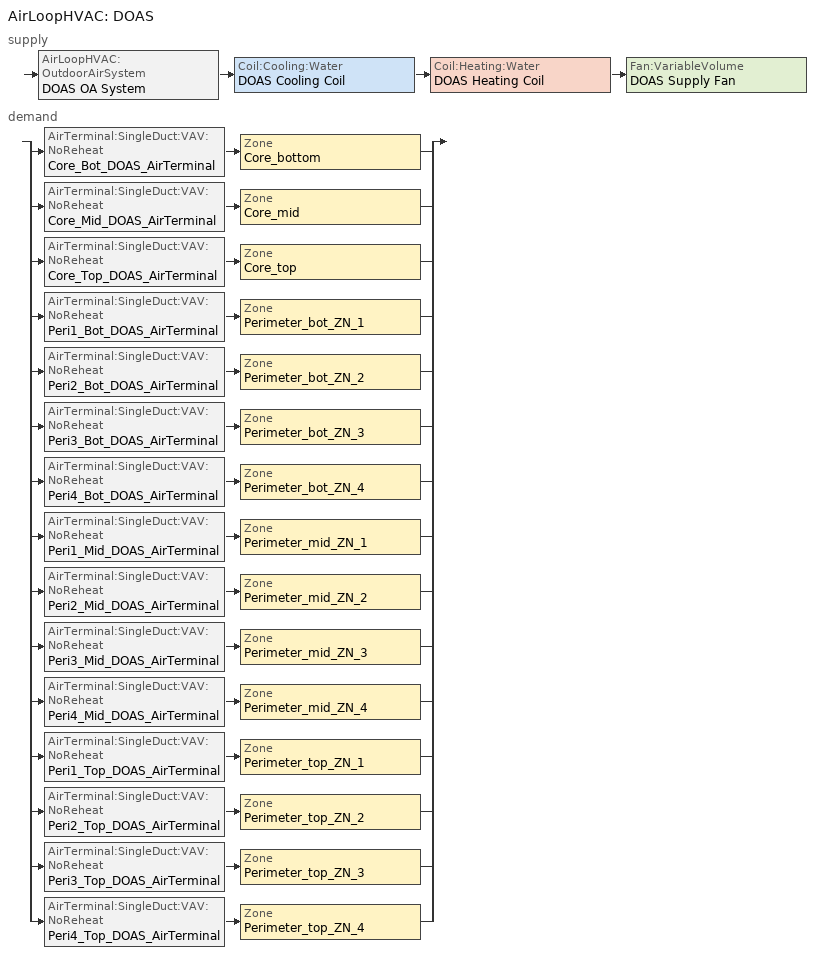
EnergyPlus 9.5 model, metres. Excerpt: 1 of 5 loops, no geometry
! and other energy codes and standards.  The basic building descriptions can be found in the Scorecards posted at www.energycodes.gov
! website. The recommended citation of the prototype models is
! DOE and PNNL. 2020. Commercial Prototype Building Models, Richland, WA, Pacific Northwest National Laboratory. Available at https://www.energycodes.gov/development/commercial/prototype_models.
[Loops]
AirLoopHVAC 'DOAS'
 supply: AirLoopHVAC:OutdoorAirSystem 'DOAS OA System' > Coil:Cooling:Water 'DOAS Cooling Coil' > Coil:Heating:Water 'DOAS Heating Coil' > Fan:VariableVolume 'DOAS Supply Fan'
 demand: split
  | AirTerminal:SingleDuct:VAV:NoReheat 'Core_Bot_DOAS_AirTerminal' > Zone 'Core_bottom'
  | AirTerminal:SingleDuct:VAV:NoReheat 'Core_Mid_DOAS_AirTerminal' > Zone 'Core_mid'
  | AirTerminal:SingleDuct:VAV:NoReheat 'Core_Top_DOAS_AirTerminal' > Zone 'Core_top'
  | AirTerminal:SingleDuct:VAV:NoReheat 'Peri1_Bot_DOAS_AirTerminal' > Zone 'Perimeter_bot_ZN_1'
  | AirTerminal:SingleDuct:VAV:NoReheat 'Peri2_Bot_DOAS_AirTerminal' > Zone 'Perimeter_bot_ZN_2'
  | AirTerminal:SingleDuct:VAV:NoReheat 'Peri3_Bot_DOAS_AirTerminal' > Zone 'Perimeter_bot_ZN_3'
  | AirTerminal:SingleDuct:VAV:NoReheat 'Peri4_Bot_DOAS_AirTerminal' > Zone 'Perimeter_bot_ZN_4'
  | AirTerminal:SingleDuct:VAV:NoReheat 'Peri1_Mid_DOAS_AirTerminal' > Zone 'Perimeter_mid_ZN_1'
  | AirTerminal:SingleDuct:VAV:NoReheat 'Peri2_Mid_DOAS_AirTerminal' > Zone 'Perimeter_mid_ZN_2'
  | AirTerminal:SingleDuct:VAV:NoReheat 'Peri3_Mid_DOAS_AirTerminal' > Zone 'Perimeter_mid_ZN_3'
  | AirTerminal:SingleDuct:VAV:NoReheat 'Peri4_Mid_DOAS_AirTerminal' > Zone 'Perimeter_mid_ZN_4'
  | AirTerminal:SingleDuct:VAV:NoReheat 'Peri1_Top_DOAS_AirTerminal' > Zone 'Perimeter_top_ZN_1'
  | AirTerminal:SingleDuct:VAV:NoReheat 'Peri2_Top_DOAS_AirTerminal' > Zone 'Perimeter_top_ZN_2'
  | AirTerminal:SingleDuct:VAV:NoReheat 'Peri3_Top_DOAS_AirTerminal' > Zone 'Perimeter_top_ZN_3'
  | AirTerminal:SingleDuct:VAV:NoReheat 'Peri4_Top_DOAS_AirTerminal' > Zone 'Perimeter_top_ZN_4'
[DesignSpecification:OutdoorAir] Outdoor Air Method=Flow/Area; Outdoor Air Flow per Zone Floor Area {m3/s-m2}=0.000431773
Name | Outdoor Air Flow per Zone {m3/s}
SZ DSOA Core_bottom; SZ DSOA Core_mid; SZ DSOA Core_top; SZ DSOA Perimeter_top_ZN_3; SZ DSOA Perimeter_top_ZN_2; SZ DSOA Perimeter_top_ZN_1; SZ DSOA Perimeter_top_ZN_4; SZ DSOA Perimeter_bot_ZN_3; SZ DSOA Perimeter_bot_ZN_2; SZ DSOA Perimeter_bot_ZN_1; SZ DSOA Perimeter_bot_ZN_4; SZ DSOA Perimeter_mid_ZN_3; SZ DSOA Perimeter_mid_ZN_1; SZ DSOA Perimeter_mid_ZN_4 | 0
SZ DSOA Perimeter_mid_ZN_2
[DesignSpecification:ZoneAirDistribution]
VAV_Zone_AirDistribution: Zone Air Distribution Effectiveness in Cooling Mode=1; Zone Air Distribution Effectiveness in Heating Mode=1; Minimum Zone Ventilation Efficiency=0.6
[Sizing:Zone] Zone Cooling Design Supply Air Temperature Input Method=SupplyAirTemperature; Zone Cooling Design Supply Air Temperature {C}=12.8; Zone Heating Design Supply Air Temperature Input Method=SupplyAirTemperature; Zone Heating Design Supply Air Temperature {C}=40; Zone Cooling Design Supply Air Humidity Ratio {kgWater/kgDryAir}=0.0085; Zone Heating Design Supply Air Humidity Ratio {kgWater/kgDryAir}=0.008; Cooling Design Air Flow Method=DesignDay; Cooling Design Air Flow Rate {m3/s}=0; Cooling Minimum Air Flow {m3/s}=0; Cooling Minimum Air Flow Fraction=0; Heating Design Air Flow Method=DesignDay; Heating Design Air Flow Rate {m3/s}=0; Design Specification Zone Air Distribution Object=VAV_Zone_AirDistribution; Account for Dedicated Outdoor Air System=No; Dedicated Outdoor Air System Control Strategy=NeutralSupplyAir; Dedicated Outdoor Air Low Setpoint Temperature for Design {C}=autosize; Dedicated Outdoor Air High Setpoint Temperature for Design {C}=autosize
Name | Design Specification Outdoor Air Object
Core_bottom | SZ DSOA Core_bottom
Core_mid | SZ DSOA Core_mid
Core_top | SZ DSOA Core_top
Perimeter_top_ZN_3 | SZ DSOA Perimeter_top_ZN_3
Perimeter_top_ZN_2 | SZ DSOA Perimeter_top_ZN_2
Perimeter_top_ZN_1 | SZ DSOA Perimeter_top_ZN_1
Perimeter_top_ZN_4 | SZ DSOA Perimeter_top_ZN_4
Perimeter_bot_ZN_3 | SZ DSOA Perimeter_bot_ZN_3
Perimeter_bot_ZN_2 | SZ DSOA Perimeter_bot_ZN_2
Perimeter_bot_ZN_1 | SZ DSOA Perimeter_bot_ZN_1
Perimeter_bot_ZN_4 | SZ DSOA Perimeter_bot_ZN_4
Perimeter_mid_ZN_3 | SZ DSOA Perimeter_mid_ZN_3
Perimeter_mid_ZN_2 | SZ DSOA Perimeter_mid_ZN_2
Perimeter_mid_ZN_1 | SZ DSOA Perimeter_mid_ZN_1
Perimeter_mid_ZN_4 | SZ DSOA Perimeter_mid_ZN_4
[Sizing:System]
DOAS: Type of Load to Size On=Sensible; Design Outdoor Air Flow Rate {m3/s}=autosize; Central Heating Maximum System Air Flow Ratio=1; Preheat Design Temperature {C}=2; Preheat Design Humidity Ratio {kgWater/kgDryAir}=0.008; Precool Design Temperature {C}=11; Precool Design Humidity Ratio {kgWater/kgDryAir}=0.008; Central Cooling Design Supply Air Temperature {C}=12.8; Central Heating Design Supply Air Temperature {C}=12.2; Type of Zone Sum to Use=NonCoincident; 100% Outdoor Air in Cooling=yes; 100% Outdoor Air in Heating=yes; Central Cooling Design Supply Air Humidity Ratio {kgWater/kgDryAir}=0.00924; Central Heating Design Supply Air Humidity Ratio {kgWater/kgDryAir}=0.003; Cooling Supply Air Flow Rate Method=DesignDay; Heating Supply Air Flow Rate Method=DesignDay; System Outdoor Air Method=ZoneSum; Zone Maximum Outdoor Air Fraction=1; Cooling Design Capacity Method=CoolingDesignCapacity; Cooling Design Capacity {W}=autosize; Heating Design Capacity Method=HeatingDesignCapacity; Heating Design Capacity {W}=autosize; Central Cooling Capacity Control Method=OnOff
[ZoneControl:Thermostat] Control Type Schedule=Dual Zone Control Type Sched
Name | Zone or ZoneList | Control 1
Core_bottom Thermostat | Core_bottom | Core_bottom DualSPSched
Core_mid Thermostat | Core_mid | Core_mid DualSPSched
Core_top Thermostat | Core_top | Core_top DualSPSched
Perimeter_top_ZN_3 Thermostat | Perimeter_top_ZN_3 | Perimeter_top_ZN_3 DualSPSched
Perimeter_top_ZN_2 Thermostat | Perimeter_top_ZN_2 | Perimeter_top_ZN_2 DualSPSched
Perimeter_top_ZN_1 Thermostat | Perimeter_top_ZN_1 | Perimeter_top_ZN_1 DualSPSched
Perimeter_top_ZN_4 Thermostat | Perimeter_top_ZN_4 | Perimeter_top_ZN_4 DualSPSched
Perimeter_bot_ZN_3 Thermostat | Perimeter_bot_ZN_3 | Perimeter_bot_ZN_3 DualSPSched
Perimeter_bot_ZN_2 Thermostat | Perimeter_bot_ZN_2 | Perimeter_bot_ZN_2 DualSPSched
Perimeter_bot_ZN_1 Thermostat | Perimeter_bot_ZN_1 | Perimeter_bot_ZN_1 DualSPSched
Perimeter_bot_ZN_4 Thermostat | Perimeter_bot_ZN_4 | Perimeter_bot_ZN_4 DualSPSched
Perimeter_mid_ZN_3 Thermostat | Perimeter_mid_ZN_3 | Perimeter_mid_ZN_3 DualSPSched
Perimeter_mid_ZN_2 Thermostat | Perimeter_mid_ZN_2 | Perimeter_mid_ZN_2 DualSPSched
Perimeter_mid_ZN_1 Thermostat | Perimeter_mid_ZN_1 | Perimeter_mid_ZN_1 DualSPSched
Perimeter_mid_ZN_4 Thermostat | Perimeter_mid_ZN_4 | Perimeter_mid_ZN_4 DualSPSched
[ThermostatSetpoint:DualSetpoint] Heating Setpoint Temperature Schedule=HTGSETP_SCH_YES_OPTIMUM; Cooling Setpoint Temperature Schedule=CLGSETP_SCH_YES_OPTIMUM
Core_bottom DualSPSched; Core_mid DualSPSched; Core_top DualSPSched; Perimeter_top_ZN_3 DualSPSched; Perimeter_top_ZN_2 DualSPSched; Perimeter_top_ZN_1 DualSPSched; Perimeter_top_ZN_4 DualSPSched; Perimeter_bot_ZN_3 DualSPSched; Perimeter_bot_ZN_2 DualSPSched; Perimeter_bot_ZN_1 DualSPSched; Perimeter_bot_ZN_4 DualSPSched; Perimeter_mid_ZN_3 DualSPSched; Perimeter_mid_ZN_2 DualSPSched; Perimeter_mid_ZN_1 DualSPSched; Perimeter_mid_ZN_4 DualSPSched
[AirTerminal:SingleDuct:VAV:NoReheat] Maximum Air Flow Rate {m3/s}=autosize; Zone Minimum Air Flow Input Method=Constant; Constant Minimum Air Flow Fraction=1
Name | Availability Schedule
Core_Bot_DOAS_AirTerminal; Core_Top_DOAS_AirTerminal; Core_Mid_DOAS_AirTerminal; Peri1_Bot_DOAS_AirTerminal; Peri2_Bot_DOAS_AirTerminal; Peri4_Bot_DOAS_AirTerminal; Peri1_Mid_DOAS_AirTerminal; Peri2_Mid_DOAS_AirTerminal; Peri3_Mid_DOAS_AirTerminal; Peri4_Mid_DOAS_AirTerminal; Peri1_Top_DOAS_AirTerminal; Peri2_Top_DOAS_AirTerminal; Peri3_Top_DOAS_AirTerminal; Peri4_Top_DOAS_AirTerminal | HVACTemplate-Always 1
Peri3_Bot_DOAS_AirTerminal | ALWAYS_OFF
[Zone equipment]
Core_bottom: Core_Bot_LoTemp, Core_Bot_DOAS_AirTerminal
Core_mid: Core_Mid_LoTemp, Core_Mid_DOAS_AirTerminal
Core_top: Core_Top_LoTemp, Core_Top_DOAS_AirTerminal
Perimeter_top_ZN_1: Peri1_bot_LoTemp, Peri1_Top_DOAS_AirTerminal
Perimeter_top_ZN_2: Peri2_Top_LoTemp, Peri2_Top_DOAS_AirTerminal
Perimeter_top_ZN_3: Peri3_Top_LoTemp, Peri3_Top_DOAS_AirTerminal
Perimeter_top_ZN_4: Peri4_Top_LoTemp, Peri4_Top_DOAS_AirTerminal
Perimeter_mid_ZN_1: Peri1_Mid_LoTemp, Peri1_Mid_DOAS_AirTerminal
Perimeter_mid_ZN_2: Peri2_Mid_LoTemp, Peri2_Mid_DOAS_AirTerminal
Perimeter_mid_ZN_3: Peri3_Mid_LoTemp, Peri3_Mid_DOAS_AirTerminal
Perimeter_mid_ZN_4: Peri4_Mid_LoTemp, Peri4_Mid_DOAS_AirTerminal
Perimeter_bot_ZN_1: Peri1_Top_LoTemp, Peri1_Bot_DOAS_AirTerminal
Perimeter_bot_ZN_2: Peri2_Bot_LoTemp, Peri2_Bot_DOAS_AirTerminal
Perimeter_bot_ZN_3: Peri3_Bot_LoTemp, Peri3_Bot_DOAS_AirTerminal
Perimeter_bot_ZN_4: Peri4_Bot_LoTemp, Peri4_Bot_DOAS_AirTerminal
[Fan:VariableVolume]
DOAS Supply Fan: Availability Schedule=FanAvailSched; Fan Total Efficiency=0.7; Pressure Rise {Pa}=1000; Maximum Flow Rate {m3/s}=autosize; Fan Power Minimum Flow Rate Input Method=Fraction; Fan Power Minimum Flow Fraction=0; Motor Efficiency=0.9; Motor In Airstream Fraction=1; Fan Power Coefficient 1=0.00153024; Fan Power Coefficient 2=0.00520806; Fan Power Coefficient 3=1.10862; Fan Power Coefficient 4=-0.116356; Fan Power Coefficient 5=0
[Coil:Cooling:Water]
DOAS Cooling Coil: Availability Schedule=HVACTemplate-Always 1; Design Water Flow Rate {m3/s}=autosize; Design Air Flow Rate {m3/s}=autosize; Design Inlet Water Temperature {C}=autosize; Design Inlet Air Temperature {C}=autosize; Design Outlet Air Temperature {C}=autosize; Design Inlet Air Humidity Ratio {kgWater/kgDryAir}=autosize; Design Outlet Air Humidity Ratio {kgWater/kgDryAir}=autosize; Type of Analysis=DetailedAnalysis; Heat Exchanger Configuration=CrossFlow
[Coil:Heating:Water]
DOAS Heating Coil: Availability Schedule=HVACTemplate-Always 1; U-Factor Times Area Value {W/K}=autosize; Maximum Water Flow Rate {m3/s}=autosize; Performance Input Method=UFactorTimesAreaAndDesignWaterFlowRate; Rated Capacity {W}=autosize; Rated Inlet Water Temperature {C}=82.2; Rated Inlet Air Temperature {C}=16.6; Rated Outlet Water Temperature {C}=71.1; Rated Outlet Air Temperature {C}=32.2; Rated Ratio for Air and Water Convection=0.5
[Controller:WaterCoil] Control Variable=Temperature; Actuator Variable=Flow; Controller Convergence Tolerance {deltaC}=autosize; Maximum Actuated Flow {m3/s}=autosize; Minimum Actuated Flow {m3/s}=0
Name | Action
DOAS Cooling Coil Controller | Reverse
DOAS Heating Coil Controller | Normal
[Controller:OutdoorAir]
DOAS OA Controller: Minimum Outdoor Air Flow Rate {m3/s}=autosize; Maximum Outdoor Air Flow Rate {m3/s}=autosize; Economizer Control Type=DifferentialEnthalpy; Economizer Control Action Type=MinimumFlowWithBypass; Economizer Minimum Limit Dry-Bulb Temperature {C}=12.2; Lockout Type=NoLockout; Minimum Limit Type=ProportionalMinimum
[AirLoopHVAC]
DOAS: Design Supply Air Flow Rate {m3/s}=autosize
[SetpointManager:Scheduled]
DOAS Heating Supply Air Temp Manager: Control Variable=Temperature; Schedule=HVACTemplate-Always 12.2; Setpoint Node or NodeList=DOAS Supply Path Inlet
[SetpointManager:OutdoorAirReset]
DOAS Cooling Supply Air Temp Manager: Control Variable=Temperature; Setpoint at Outdoor Low Temperature {C}=18.3; Outdoor Low Temperature {C}=4.4; Setpoint at Outdoor High Temperature {C}=12.8; Outdoor High Temperature {C}=26.7; Setpoint Node or NodeList=DOAS Supply Fan Outlet
[SetpointManager:MixedAir] Control Variable=Temperature
Name | Setpoint Node or NodeList
DOAS Cooling Coil Air Temp Manager | DOAS Cooling Setpoint Nodes
DOAS Heating Coil Air Temp Manager | DOAS Heating Coil Outlet
DOAS Economizer Temp Manager | DOAS Mixed Air Outlet
[Schedule:Compact]
ALWAYS_OFF: Through: 12/31, For: AllDays, Until: 24:00, 0
HTGSETP_SCH_YES_OPTIMUM: Through: 12/31, For: WinterDesignDay, Until: 05:00, 15.6, Until: 06:00, 17.6, Until: 07:00, 19.6, Until: 22:00, 21, Until: 24:00, 15.6, For: Weekdays, Until: 05:00, 15.6, Until: 06:00, 17.8, Until: 07:00, 20, Until: 22:00, 21, Until: 24:00, 15.6, For SummerDesignDay, Until: 24:00, 15.6, For: Saturday, Until: 05:00, 15.6, Until: 06:00, 17.8, Until: 07:00, 20, Until: 17:00, 21, Until: 24:00, 15.6, For:Sunday Holidays AllOtherDays, Until: 24:00, 15.6
CLGSETP_SCH_YES_OPTIMUM: Through: 12/31, For: SummerDesignDay, Until: 05:00, 26.7, Until: 06:00, 25.7, Until: 07:00, 25, Until: 22:00, 24, Until: 24:00, 26.7, For: Weekdays, Until: 05:00, 26.7, Until: 06:00, 25.6, Until: 07:00, 25, Until: 22:00, 24, Until: 24:00, 26.7, For: Saturday, Until: 05:00, 26.7, Until: 06:00, 25.7, Until: 07:00, 25, Until: 17:00, 24, Until: 24:00, 26.7, For WinterDesignDay, Until: 24:00, 26.7, For:Sunday Holidays AllOtherDays, Until: 24:00, 26.7
Dual Zone Control Type Sched: Through: 12/31, For: AllDays, Until: 24:00, 4
HVACTemplate-Always 1: Through: 12/31, For: AllDays, Until: 24:00, 1
FanAvailSched: Through: 12/31, For: WeekDays CustomDay1 CustomDay2, Until: 7:00, 0, Until: 21:00, 1, Until: 24:00, 0, For: Weekends Holiday, Until: 24:00, 0, For: SummerDesignDay, Until: 24:00, 1, For: WinterDesignDay, Until: 24:00, 1
HVACTemplate-Always 12.2: Through: 12/31, For: AllDays, Until: 24:00, 12.2
